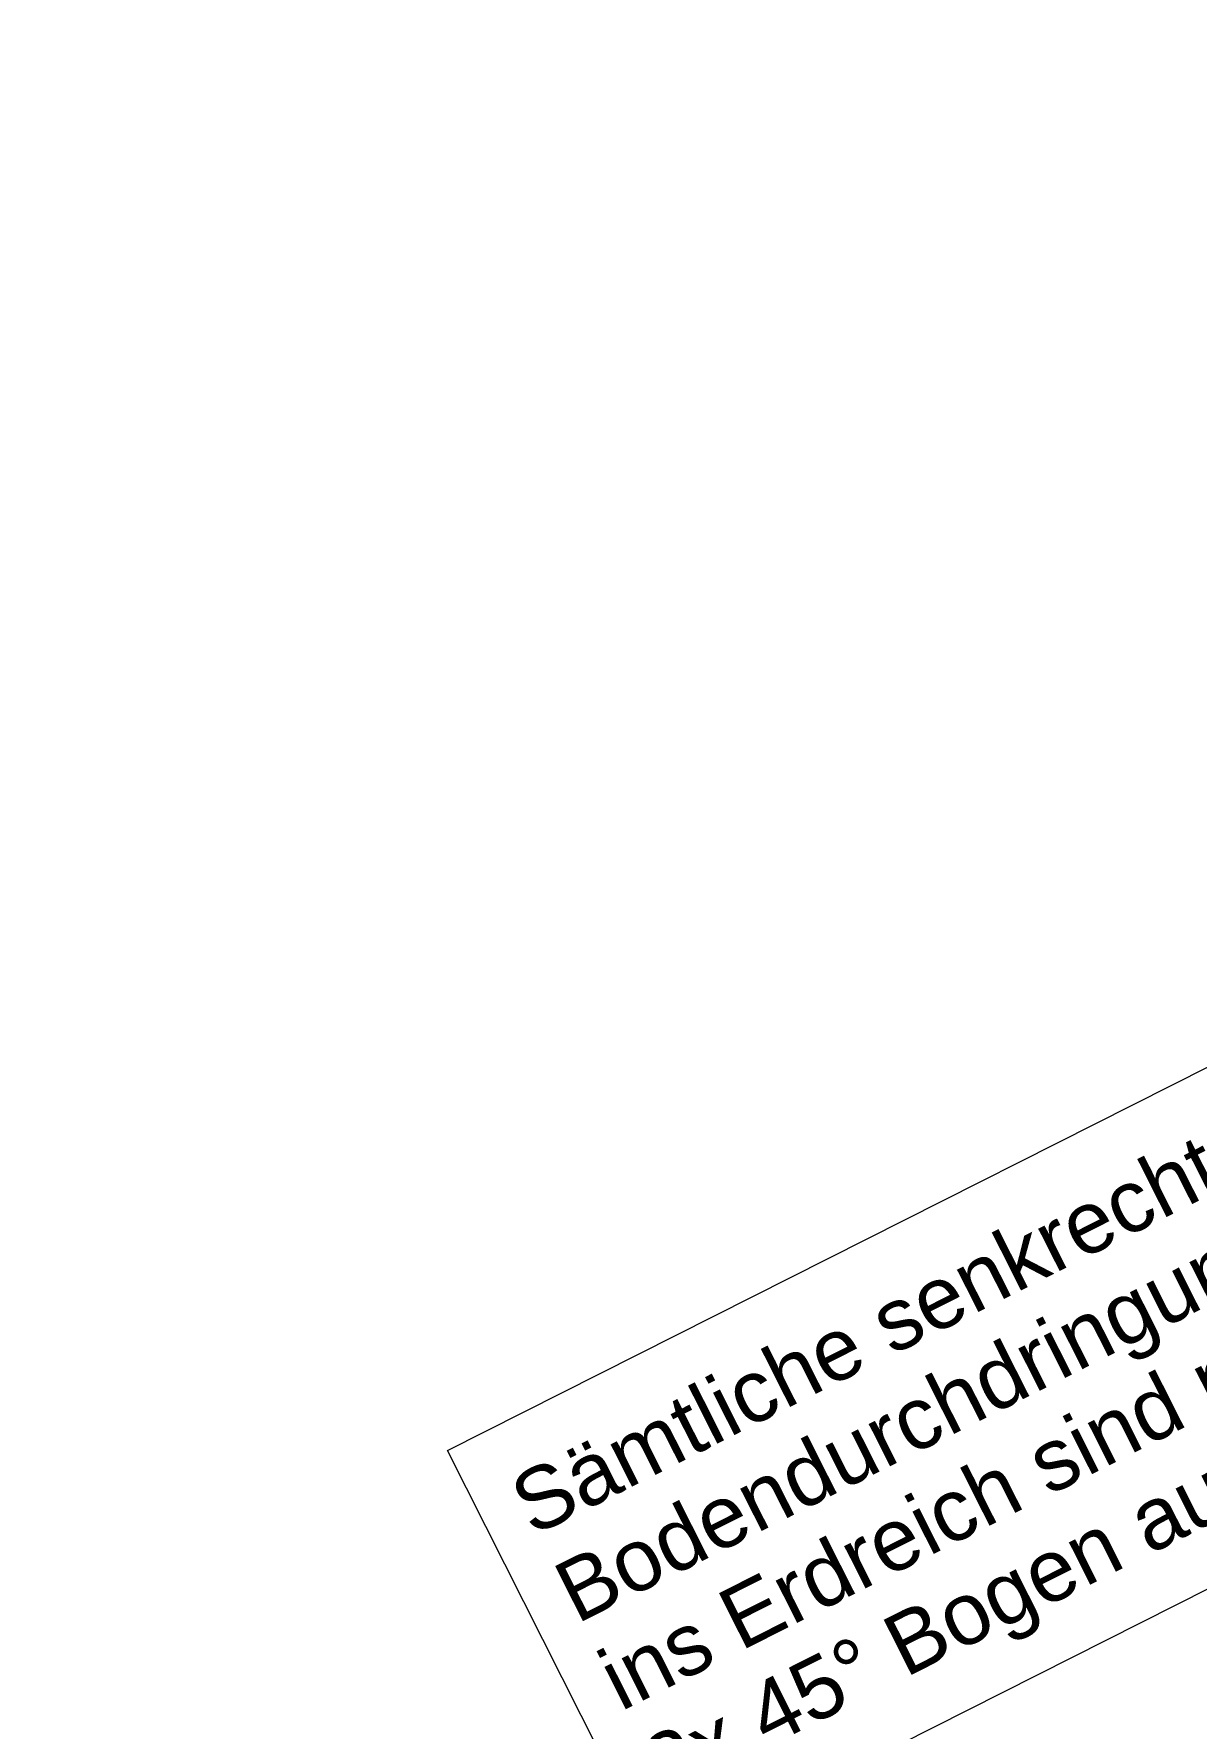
# Model space of a CAD drawing. Header units: metres. Extents: x 2682525 to 2683550, y 1250555 to 1251328.
# Drawn here: x 2683146.424 to 2683148.779, y 1250895.294 to 1250898.725 of the extents above; entities that cross this region are included whole.
import ezdxf

# ---------------------------------------------------------------- set-up
doc = ezdxf.new("R2010")
doc.units = ezdxf.units.M
doc.header["$PDMODE"] = 2
doc.header["$PDSIZE"] = -2
doc.linetypes.add('Verdeckt', pattern=[3, 2, -0.9999999999999999])
doc.linetypes.add('Verdeckt 0_75', pattern=[1.5, 0.75, -0.75])
for name, color, linetype, lineweight, true_color in [('2458 A U1_dwg-1', 9, 'Continuous', 18, 0x808080), ('_24_000 Linien- Linie Solid-Volllinie 0_10', 9, 'Continuous', 18, 0x808080), ('_24_200 Materialien-Beton', 9, 'Continuous', 18, 0x808080), ('_24_300 Bauteile 3D-Raum-NGF Nettogeschossfläche', 9, 'Continuous', 18, 0x808080), ('_24_300 Bauteile 3D-Wand Innen', 9, 'Continuous', 18, 0x808080), ('_24_Keine', 9, 'Continuous', 18, 0x808080), ('A-DETL-____-MBND-1', 7, 'Continuous', 18, 0xbf6000), ('Bemassung', 9, 'Continuous', 18, 0x808080)]:
    doc.layers.add(name, color=color, linetype=linetype, lineweight=lineweight, true_color=true_color)
for name, color, linetype, lineweight in [('A-____-____-DIMS', 7, 'Continuous', 9), ('A-DETL-____-MBND-2', 7, 'Verdeckt 0_75', 25), ('Bemassung-1', 7, 'Continuous', 18), ('G-____-____-SYMB-1', 7, 'Verdeckt', 9), ('G-____-____-TEXT', 7, 'Continuous', 9), ('P-PIPE-____-IDEN', 7, 'Continuous', 9)]:
    doc.layers.add(name, color=color, linetype=linetype, lineweight=lineweight)
doc.styles.add('Arial_29', font='arial.ttf', dxfattribs={"width": 0.9, "height": 124.9999999999999})
doc.styles.add('Arial_3', font='arial.ttf', dxfattribs={"height": 125})
doc.styles.add('Arial_31', font='arial.ttf', dxfattribs={"width": 0.9, "height": 200})
doc.styles.add('ISOCP_2', font='isocp___.ttf', dxfattribs={"height": 125.8608217592593})
doc.styles.add('ISOCP_6', font='isocp___.ttf', dxfattribs={"height": 176.2051504629629})
doc.dimstyles.new('2_0_mm_-_Arial', dxfattribs={"dimscale": 304.8, "dimtxt": 204.051879991394, "dimasz": 0.2460629921259842, "dimexe": 0.3280839895013123, "dimexo": 0.3280840109072179, "dimgap": 0.08202099737532807, "dimtad": 1, "dimdec": 1, "dimlfac": 0.001, "dimrnd": 0.09999999999999999, "dimzin": 0, "dimdsep": 46, "dimtxsty": 'Arial_31', "dimblk1": 'OBLIQUE', "dimblk2": 'OBLIQUE', "dimsah": 1, "dimcen": 0.09, "dimdle": 0.3280839895013123, "dimazin": 0, "dimtfac": 1, "dimtdec": 4, "dimtix": 1, "dimtmove": 0, "dimatfit": 3, "dimfxl": 1, "dimtvp": 1, "dimtfill": 1, "dimtolj": 1, "dimtzin": 0, "dimarcsym": 2})
doc.dimstyles.new('2_0_mm_-_Arial_1', dxfattribs={"dimscale": 304.8, "dimtxt": 204.051879991394, "dimasz": 0.2460629921259842, "dimexe": 0.3280839895013123, "dimexo": 0.3280840109072179, "dimgap": 0.08202099737532807, "dimtad": 1, "dimdec": 1, "dimlfac": 0.001, "dimrnd": 0.09999999999999999, "dimzin": 0, "dimdsep": 46, "dimtxsty": 'Arial_31', "dimblk1": 'OBLIQUE', "dimblk2": 'OBLIQUE', "dimsah": 1, "dimcen": 0.09, "dimdle": 0.3280839895013123, "dimazin": 0, "dimtfac": 1, "dimtdec": 4, "dimtix": 1, "dimtmove": 2, "dimatfit": 3, "dimfxl": 1, "dimtvp": 1, "dimtfill": 1, "dimtolj": 1, "dimtzin": 0, "dimarcsym": 2})
pattern_1 = [(18.233, (0, 0), (18.77292067800844, -56.98752011815572), []), (288.233, (0, 0), (63.31313485127099, 20.85671487326738), [])]

# ---------------------------------------------------------------- blocks, each defined once
blk = doc.blocks.new('2458 A U1_dwg-9041719-U01 Bodenplatte')
at = {"layer": '_24_200 Materialien-Beton'}
h = blk.add_hatch(dxfattribs=at)
h.set_pattern_fill('FP_1', color=256, style=0, pattern_type=2)
h.set_pattern_definition(pattern_1)
h.paths.add_polyline_path([(-14931.59901630505, -29026.78724406277), (-14636.19587631237, -28897.83844248822), (-14345.59953860617, -28758.39462922716), (-14060.18272279734, -28608.63465527349), (-13780.3115052287, -28448.7506031554), (-13506.34484944449, -28278.94754056976), (-13238.63414578276, -28099.44325736184), (-12977.5227606813, -27910.46798618743), (-12723.34559627487, -27712.26410721589), (-12476.42866084902, -27505.08583725268), (-12237.0886507008, -27289.19890368028), (-12005.6325439434, -27064.88020363546), (-12184.60082485015, -26890.30355402016), (-12409.5220559576, -27108.16791626183), (-12642.09472632232, -27317.84479514285), (-12882.02097755313, -27519.06565516536), (-13128.99353344645, -27711.57279054843), (-13382.69609351837, -27895.11965527461), (-13642.80373809429, -28069.4711788442), (-13908.98334443695, -28234.40406733263), (-14180.89401338052, -28389.70708936544), (-14458.18750592394, -28535.18134664463), (-14740.50868922444, -28670.64052867993), (-15027.49599142008, -28795.91115139878), (-14962.73808346181, -28951.81860041444)])
h = blk.add_hatch(dxfattribs=at)
h.set_pattern_fill('FP_1', color=256, style=0, pattern_type=2)
h.set_pattern_definition(pattern_1)
h.paths.add_polyline_path([(-14931.59901630505, -29026.78724406277), (-14636.19587631237, -28897.83844248822), (-14345.59953860617, -28758.39462922716), (-14060.18272279734, -28608.63465527349), (-13780.3115052287, -28448.7506031554), (-13506.34484944449, -28278.94754056976), (-13238.63414578276, -28099.44325736184), (-12977.5227606813, -27910.46798618743), (-12723.34559627487, -27712.26410721589), (-12476.42866084902, -27505.08583725268), (-12237.0886507008, -27289.19890368028), (-12005.6325439434, -27064.88020363546), (-12184.60082485015, -26890.30355402022), (-12409.5220559576, -27108.16791626183), (-12642.09472632232, -27317.84479514285), (-12882.02097755313, -27519.06565516536), (-13128.99353344645, -27711.57279054843), (-13382.69609351837, -27895.11965527461), (-13642.80373809429, -28069.4711788442), (-13908.98334443695, -28234.40406733263), (-14180.89401338052, -28389.70708936544), (-14458.18750592394, -28535.18134664463), (-14740.50868922444, -28670.64052867993), (-15027.49599142008, -28795.91115139878), (-14962.73808346181, -28951.81860041444)])
h = blk.add_hatch(dxfattribs=at)
h.set_pattern_fill('FP_1', color=256, style=0, pattern_type=2)
h.set_pattern_definition(pattern_1)
h.paths.add_polyline_path([(-18304.10905387581, -29714.89428907046), (-17989.38696763453, -29706.59748775251), (-17675.14763065671, -29687.29806869647), (-17361.77557423792, -29657.01964839377), (-17049.65426839186, -29615.79927822157), (-16739.16565260228, -29563.68739910333), (-16430.68966844757, -29500.74777978483), (-16124.60379467053, -29427.05743880103), (-15821.28258526152, -29342.70655022933), (-15521.097211121, -29247.7983333445), (-15224.41500586133, -29142.44892631035), (-14931.59901630498, -29026.78724406278), (-15027.49599142001, -28795.91115139881), (-15333.28152602071, -28916.24097019904), (-15643.3696512736, -29025.00407534349), (-15957.32301763752, -29122.04706691047), (-16274.69882401971, -29207.2330750737), (-16595.0494423041, -29280.44195314405), (-16917.92304868804, -29341.57044702494), (-17242.86426093625, -29390.53234084233), (-17569.41478065381, -29427.25857854391), (-17897.11403967206, -29451.69736129606), (-18225.49984963581, -29463.81422054112), (-18554.10905387573, -29463.59206661199), (-18413.95034850438, -29604.48084323893)])
h = blk.add_hatch(dxfattribs=at)
h.set_pattern_fill('FP_1', color=256, style=0, pattern_type=2)
h.set_pattern_definition(pattern_1)
h.paths.add_polyline_path([(-18304.10905387581, -29714.89428907046), (-17989.38696763453, -29706.59748775251), (-17675.14763065671, -29687.29806869647), (-17361.77557423792, -29657.01964839377), (-17049.65426839186, -29615.79927822157), (-16739.16565260228, -29563.68739910333), (-16430.68966844757, -29500.74777978483), (-16124.60379467053, -29427.05743880103), (-15821.28258526152, -29342.70655022933), (-15521.097211121, -29247.7983333445), (-15224.41500586133, -29142.44892631035), (-14931.59901630498, -29026.78724406278), (-15027.49599142001, -28795.91115139881), (-15333.28152602071, -28916.24097019904), (-15643.3696512736, -29025.00407534349), (-15957.32301763752, -29122.04706691047), (-16274.69882401971, -29207.2330750737), (-16595.0494423041, -29280.44195314405), (-16917.92304868804, -29341.57044702494), (-17242.86426093625, -29390.53234084233), (-17569.41478065381, -29427.25857854391), (-17897.11403967206, -29451.69736129606), (-18225.49984963581, -29463.81422054112), (-18553.88805112558, -29463.81422054112), (-18413.95034850438, -29604.48084323893)])
at = {"layer": '_24_000 Linien- Linie Solid-Volllinie 0_10'}
blk.add_arc((-18383.89012045068, -20715.24790816136), 8749.99999999999, 269.9999999999999, 315.112206673122, dxfattribs=at)
blk.add_arc((-18383.89012045068, -20715.24790816136), 8749.99999999999, 269.9999999999999, 315.112206673122, dxfattribs=at)
at = {"layer": '_24_200 Materialien-Beton'}
for centre, radius, start, end in [((-18383.89012045009, -20715.247908162), 8749.999999999129, 292.5561033365592, 315.1122066730729), ((-18383.89012045009, -20715.247908162), 8749.999999999129, 292.5561033365592, 315.1122066730729), ((-18383.89012045008, -20715.24790816204), 8999.999999999092, 292.5561033365592, 315.1288591464742), ((-18383.89012045008, -20715.24790816204), 8999.999999999092, 292.5561033365592, 315.1288591464742), ((-18383.89012044901, -20715.24790816511), 8749.99999999589, 268.8853209451083, 292.5561033365604), ((-18383.89012044901, -20715.24790816511), 8749.99999999589, 268.8853209451083, 292.5561033365604), ((-18383.89012044901, -20715.24790816502), 8999.999999995965, 270.5079086965109, 292.5561033365601), ((-18383.89012044901, -20715.24790816502), 8999.999999995965, 270.5079086965109, 292.5561033365601)]:
    blk.add_arc(centre, radius, start, end, dxfattribs=at)
at = {"layer": '_24_300 Bauteile 3D-Raum-NGF Nettogeschossfläche'}
for centre, radius, start, end in [((-18383.89012044198, -20715.24790818098), 8999.999999979183, 289.0520951073315, 298.4798977774579), ((-18383.89012044198, -20715.24790818098), 8999.999999979183, 289.0520951073315, 298.4798977774579), ((-18383.89012044738, -20715.24790817138), 8999.999999990026, 279.6875733667296, 289.0520951073441), ((-18383.89012044738, -20715.24790817138), 8999.999999990026, 279.6875733667296, 289.0520951073441)]:
    blk.add_arc(centre, radius, start, end, dxfattribs=at)
at = {"layer": '_24_300 Bauteile 3D-Wand Innen'}
for centre, radius, start, end in [((-18383.89012045007, -20715.24790816205), 8749.999999999074, 292.5561033365592, 315.112206673073), ((-18383.89012045007, -20715.24790816205), 8749.999999999074, 292.5561033365592, 315.112206673073), ((-18383.89012045009, -20715.24790816202), 8999.999999999116, 292.5561033365592, 315.128859146474), ((-18383.89012045009, -20715.24790816202), 8999.999999999116, 292.5561033365592, 315.128859146474), ((-18383.89012044901, -20715.24790816506), 8749.999999995933, 268.8853209451079, 292.5561033365602), ((-18383.89012044901, -20715.24790816506), 8749.999999995933, 268.8853209451079, 292.5561033365602), ((-18383.89012044901, -20715.24790816502), 8999.999999995962, 270.5079086965104, 292.5561033365601), ((-18383.89012044901, -20715.24790816502), 8999.999999995962, 270.5079086965104, 292.5561033365601)]:
    blk.add_arc(centre, radius, start, end, dxfattribs=at)
at = {"layer": '_24_Keine'}
for p, q in [((-17945.14362554195, -30210.46390941073), (-14228.65755181419, -30210.46390941073)), ((-17945.14362554195, -30210.46390941073), (-14228.65755181419, -30210.46390941073)), ((-14228.65755181419, -30210.46390941081), (-14228.65755181419, -30656.3941059253)), ((-14228.65755181419, -30210.46390941081), (-14228.65755181419, -30656.3941059253)), ((-14919.02981050218, -32201.71043334671), (-15399.00383059728, -30781.3941059253)), ((-14919.02981050218, -32201.71043334671), (-15399.00383059728, -30781.3941059253)), ((-13905.94516195652, -31846.15798609769), (-14377.881323501, -30781.3941059253)), ((-13905.94516195652, -31846.15798609769), (-14377.881323501, -30781.3941059253))]:
    blk.add_line(p, q, dxfattribs=at)
at = {"layer": '_24_Keine', "flags": 128}
for points in [[(-13908.92117687113, -29655.88642003237), (-14390.20286783613, -28779.31827779776), (-14039.57627258085, -28586.80596468586), (-13558.29458161585, -29463.37410692046)], [(-13908.92117687113, -29655.88642003237), (-14390.20286783613, -28779.31827779776), (-14039.57627258085, -28586.80596468586), (-13558.29458161585, -29463.37410692046)], [(-14350.67950447541, -29855.62756317412), (-14755.89201291688, -28941.40297531765), (-14390.20286783615, -28779.31827779773), (-13984.99035939468, -29693.5428656542)], [(-14350.67950447541, -29855.62756317412), (-14755.89201291688, -28941.40297531765), (-14390.20286783615, -28779.31827779773), (-13984.99035939468, -29693.5428656542)], [(-14716.36864955613, -30017.71226069405), (-15121.5811579976, -29103.48767283759), (-14755.89201291686, -28941.40297531765), (-14350.67950447539, -29855.6275631741)], [(-14716.36864955613, -30017.71226069405), (-15121.5811579976, -29103.48767283759), (-14755.89201291686, -28941.40297531765), (-14350.67950447539, -29855.6275631741)], [(-15180.37930087802, -30178.91621645754), (-15500.52814238491, -29231.54696779018), (-15121.5811579976, -29103.48767283756), (-14801.43231649071, -30050.8569215049)], [(-15180.37930087802, -30178.91621645754), (-15500.52814238491, -29231.54696779018), (-15121.5811579976, -29103.48767283756), (-14801.43231649071, -30050.8569215049)], [(-15559.32628526531, -30306.97551141017), (-15879.47512677221, -29359.60626274283), (-15500.52814238489, -29231.54696779017), (-15180.379300878, -30178.91621645753)], [(-15559.32628526531, -30306.97551141017), (-15879.47512677221, -29359.60626274283), (-15500.52814238489, -29231.54696779017), (-15180.379300878, -30178.91621645753)], [(-15428.65755181421, -32210.46390941075), (-15428.65755181421, -33210.46579642835), (-15828.65755181426, -33210.46579642835), (-15828.65755181426, -32210.46390941074)], [(-15428.65755181421, -32210.46390941075), (-15428.65755181421, -33210.46579642835), (-15828.65755181426, -33210.46579642835), (-15828.65755181426, -32210.46390941074)], [(-15028.65755181419, -32210.46390941077), (-15028.65755181419, -33210.46579642835), (-15428.65755181425, -33210.46579642835), (-15428.65755181425, -32210.46390941076)], [(-15028.65755181419, -32210.46390941077), (-15028.65755181419, -33210.46579642835), (-15428.65755181425, -33210.46579642835), (-15428.65755181425, -32210.46390941076)], [(-14628.65755181421, -32210.46390941077), (-14628.65755181421, -33210.46579642836), (-15028.65755181426, -33210.46579642836), (-15028.65755181426, -32210.46390941077)], [(-14628.65755181421, -32210.46390941077), (-14628.65755181421, -33210.46579642836), (-15028.65755181426, -33210.46579642836), (-15028.65755181426, -32210.46390941077)], [(-14228.65755181419, -32210.46390941079), (-14228.65755181419, -33210.46579642838), (-14628.65755181425, -33210.46579642838), (-14628.65755181425, -32210.46390941078)], [(-14228.65755181419, -32210.46390941079), (-14228.65755181419, -33210.46579642838), (-14628.65755181425, -33210.46579642838), (-14628.65755181425, -32210.46390941078)]]:
    blk.add_lwpolyline(points, close=True, dxfattribs=at)
for points in [[(-13359.59020339708, -30656.3941059253), (-13908.92117687117, -29655.88642003234), (-13207.66798636063, -29270.86179380857), (-12245.10642080116, -31023.99477008496), (-12946.3596113117, -31409.01939630874)], [(-13359.59020339708, -30656.3941059253), (-13908.92117687117, -29655.88642003234), (-13207.66798636063, -29270.86179380857), (-12245.10642080116, -31023.99477008496), (-12946.3596113117, -31409.01939630874)], [(-14433.28517527659, -30656.3941059253), (-14716.36864955615, -30017.71226069404), (-13984.99035939471, -29693.5428656542), (-13558.18218430199, -30656.4907506261)], [(-14433.28517527659, -30656.3941059253), (-14716.36864955615, -30017.71226069404), (-13984.99035939471, -29693.5428656542), (-13558.18218430199, -30656.4907506261)], [(-15441.24565472726, -30656.3941059253), (-15559.32628526534, -30306.97551141017), (-14801.43231649073, -30050.8569215049), (-14596.80035450307, -30656.3941059253)], [(-15441.24565472726, -30656.3941059253), (-15559.32628526534, -30306.97551141017), (-14801.43231649073, -30050.8569215049), (-14596.80035450307, -30656.3941059253)], [(-10228.65755181418, -30210.46390941081), (-10228.65755181418, -32210.46390941082), (-14228.65755181422, -32210.46390941082), (-14228.65755181422, -30781.3941059253)], [(-14228.65755181422, -30656.3941059253), (-14228.65755181422, -30210.46390941072), (-10228.65755181418, -30210.46390941072)], [(-10228.65755181418, -30210.46390941081), (-10228.65755181418, -32210.46390941082), (-14228.65755181422, -32210.46390941082), (-14228.65755181422, -30781.3941059253)], [(-14228.65755181422, -30656.3941059253), (-14228.65755181422, -30210.46390941072), (-10228.65755181418, -30210.46390941072)], [(-14228.65755181419, -30781.3941059253), (-14228.65755181419, -32210.46390941082), (-17900.38915200698, -32210.46390941082)], [(-14228.65755181419, -30781.3941059253), (-14228.65755181419, -32210.46390941082), (-17900.38915200698, -32210.46390941082)], [(-14554.55853037309, -30781.3941059253), (-14161.13584172758, -31945.59184344145), (-14919.02981050218, -32201.71043334671)], [(-14554.55853037309, -30781.3941059253), (-14161.13584172758, -31945.59184344145), (-14919.02981050218, -32201.71043334671)]]:
    blk.add_lwpolyline(points, dxfattribs=at)
at = {"layer": 'Bemassung', "flags": 128}
for points in [[(-16301.34948300363, -32985.98337455335), (-16301.34948300363, -33098.22458549086), (-16301.34948300363, -30781.3941059253)], [(-16301.34948300363, -30781.3941059253), (-16301.34948300363, -33098.22458549086), (-16301.34948300363, -32985.98337455335)], [(-8953.138706559299, -32606.62853253537), (-8840.897495621804, -32606.62853253537), (-17900.38915200698, -32606.62853253537)], [(-17900.38915200698, -32606.62853253537), (-8840.897495621804, -32606.62853253537), (-8953.138706559299, -32606.62853253537)]]:
    blk.add_lwpolyline(points, dxfattribs=at)
at = {"layer": '_24_Keine', "insert": (-17873.22299800997, -31154.4467423253), "char_height": 176.2051504629629, "width": 1989.37062937063, "attachment_point": 1, "rotation": 3.029697973976835e-05, "line_spacing_factor": 1.478621465017729, "style": 'ISOCP_6'}
blk.add_mtext('-3.49 / 455.01', dxfattribs=at)
blk.add_mtext('-3.49 / 455.01', dxfattribs=at)
at = {"layer": 'Bemassung-1', "char_height": 125.8608217592593, "attachment_point": 1, "rotation": 90, "line_spacing_factor": 1.478621465017729, "style": 'ISOCP_2'}
for s, insert, width in [('5', (-16338.11171003528, -31459.37072762459), 118.4236817761332), ('5', (-16338.11171003528, -31459.37072762459), 118.4236817761332), ('3.49', (-16191.57375327272, -31846.72096302643), 422.9417206290471), ('3.49', (-16191.57375327272, -31846.72096302643), 422.9417206290471)]:
    blk.add_mtext(s, dxfattribs=dict(at, insert=insert, width=width))
blk = doc.blocks.new('_Oblique')
at = {"color": 0, "linetype": 'ByBlock', "lineweight": -2}
blk.add_line((-0.5, -0.5), (0.5, 0.5), dxfattribs=at)
blk = doc.blocks.new('*D1807')
at = {"layer": 'A-____-____-DIMS', "color": 0, "lineweight": -2, "transparency": 16777216}
for p, q in [((2683068.897622096, 1250867.009540824), (2683135.861756529, 1250900.785341326)), ((2683053.688199543, 1250859.338114525), (2683068.897622096, 1250867.009540824)), ((2683053.688199543, 1250859.338114525), (2682986.72406511, 1250825.562314023)), ((2683113.74310552, 1250778.098576879), (2683113.932022766, 1250777.724028246)), ((2683098.698719751, 1250770.099947516), (2683098.722600213, 1250770.052601948))]:
    blk.add_line(p, q, dxfattribs=at)
at = {"layer": 'A-____-____-DIMS', "color": 0, "lineweight": -2, "transparency": 16777216, "xscale": 74.99999999999999, "yscale": 74.99999999999999, "zscale": 74.99999999999999}
for p, rotation in [((2683068.897622096, 1250867.009540824), 206.7657572042305), ((2683053.688199543, 1250859.338114525), 26.76575720423048)]:
    blk.add_blockref('_Oblique', p, dxfattribs=dict(at, rotation=rotation))
at = {"layer": 'A-____-____-DIMS', "color": 0, "transparency": 16777216, "insert": (2683004.047613651, 1250976.668747653), "char_height": 200, "width": 911.641014607705, "attachment_point": 5, "rotation": 26.76575720423047, "style": 'Arial_31', "bg_fill": 3, "box_fill_scale": 1.1, "bg_fill_color": 256, "bg_fill_true_color": 13158600, "bg_fill_transparency": 0}
blk.add_mtext('\\A1;0.0', dxfattribs=at)
at = {"layer": 'Defpoints', "color": 0, "transparency": 16777216}
for p in [(2683068.708701911, 1250867.384095282), (2683068.897622096, 1250867.009540824), (2683053.664316143, 1250859.385465919)]:
    blk.add_point(p, dxfattribs=at)
blk = doc.blocks.new('*D1808')
at = {"layer": 'A-____-____-DIMS', "color": 0, "lineweight": -2, "transparency": 16777216}
for p, q in [((2683101.306229421, 1250883.356000871), (2683168.270363854, 1250917.131801374)), ((2683068.897622741, 1250867.009539544), (2683001.933488308, 1250833.233739042)), ((2683146.196746825, 1250794.355752247), (2683146.340630091, 1250794.070488293)), ((2683113.74310552, 1250778.098576879), (2683113.932023411, 1250777.724026967))]:
    blk.add_line(p, q, dxfattribs=at)
at = {"layer": 'A-____-____-DIMS', "color": 0, "transparency": 16777216, "insert": (2682617.72699169, 1250788.948338999), "char_height": 200, "width": 911.641014607705, "attachment_point": 1, "rotation": 26.76575720423047, "line_spacing_factor": 0.9417779076525878, "style": 'Arial_31', "bg_fill": 3, "box_fill_scale": 1.1, "bg_fill_color": 256, "bg_fill_true_color": 13158600, "bg_fill_transparency": 0}
blk.add_mtext('\\A1;0.0', dxfattribs=at)
at = {"layer": 'A-____-____-DIMS', "color": 0, "lineweight": -2, "transparency": 16777216}
blk.add_line((2683068.897622741, 1250867.009539544), (2683101.306229421, 1250883.356000871), dxfattribs=at)
at = {"layer": 'Defpoints', "color": 0, "transparency": 16777216}
for p in [(2683101.162343216, 1250883.641270651), (2683101.306229421, 1250883.356000871), (2683068.708701911, 1250867.384095282)]:
    blk.add_point(p, dxfattribs=at)
at = {"layer": 'A-____-____-DIMS', "color": 0, "lineweight": -2, "transparency": 16777216, "xscale": 74.99999999999999, "yscale": 74.99999999999999, "zscale": 74.99999999999999}
for p, rotation in [((2683101.306229421, 1250883.356000871), 206.7657572042305), ((2683068.897622741, 1250867.009539544), 26.76575720423048)]:
    blk.add_blockref('_Oblique', p, dxfattribs=dict(at, rotation=rotation))
blk = doc.blocks.new('*D1809')
at = {"layer": 'A-____-____-DIMS', "color": 0, "lineweight": -2, "transparency": 16777216}
for p, q in [((2683132.910514814, 1250899.296771893), (2683199.874649247, 1250933.072572396)), ((2683101.30623005, 1250883.355999624), (2683132.910514814, 1250899.296771893)), ((2683101.30623005, 1250883.355999624), (2683034.342095617, 1250849.580199121)), ((2683177.801724807, 1250810.295150137), (2683177.944915484, 1250810.011259315)), ((2683146.196746825, 1250794.355752247), (2683146.34063072, 1250794.070487046))]:
    blk.add_line(p, q, dxfattribs=at)
at = {"layer": 'A-____-____-DIMS', "color": 0, "lineweight": -2, "transparency": 16777216, "xscale": 74.99999999999999, "yscale": 74.99999999999999, "zscale": 74.99999999999999}
for p, rotation in [((2683132.910514814, 1250899.296771893), 206.7657572042305), ((2683101.30623005, 1250883.355999624), 26.76575720423048)]:
    blk.add_blockref('_Oblique', p, dxfattribs=dict(at, rotation=rotation))
at = {"layer": 'A-____-____-DIMS', "color": 0, "transparency": 16777216, "insert": (2683059.863075263, 1251004.821305737), "char_height": 200, "width": 911.641014607705, "attachment_point": 5, "rotation": 26.76575720423047, "style": 'Arial_31', "bg_fill": 3, "box_fill_scale": 1.1, "bg_fill_color": 256, "bg_fill_true_color": 13158600, "bg_fill_transparency": 0}
blk.add_mtext('\\A1;0.0', dxfattribs=at)
at = {"layer": 'Defpoints', "color": 0, "transparency": 16777216}
for p in [(2683132.767321199, 1250899.58066854), (2683132.910514814, 1250899.296771893), (2683101.162343216, 1250883.641270651)]:
    blk.add_point(p, dxfattribs=at)

msp = doc.modelspace()

# ---------------------------------------------------------------- hatches: boundary and pattern name
at = {"layer": 'A-DETL-____-MBND-1'}
for points in [[(2683148.46988896, 1250897.440525461), (2683149.03749446, 1250897.726817943), (2683149.013676801, 1250897.775426554), (2683149.009906032, 1250897.782902508), (2683148.441742461, 1250897.496328907), (2683145.362365589, 1250895.943133162), (2683145.364267227, 1250895.938320588), (2683145.372557592, 1250895.92075056), (2683145.389396241, 1250895.886766898), (2683146.688217406, 1250896.5418746)], [(2683149.066756804, 1250897.671577314), (2683149.065508933, 1250897.673333103), (2683149.057723864, 1250897.687523793), (2683149.03749446, 1250897.726817943), (2683145.389396241, 1250895.886766898), (2683145.414329747, 1250895.838721104), (2683145.418658586, 1250895.831526269), (2683148.943449286, 1250897.609382682)]]:
    msp.add_hatch(color=256, dxfattribs=at).paths.add_polyline_path(points)

# ---------------------------------------------------------------- linework, layer by layer
at = {"layer": 'A-DETL-____-MBND-2'}
for p, q in [((2683149.010463808, 1250897.783184207), (2683145.362365589, 1250895.943133162)), ((2683149.038610306, 1250897.727380761), (2683145.390512087, 1250895.887329715)), ((2683149.038610306, 1250897.727380761), (2683145.390512087, 1250895.887329715)), ((2683145.418658586, 1250895.831526269), (2683149.066756804, 1250897.671577314))]:
    msp.add_line(p, q, dxfattribs=at)
at = {"layer": 'G-____-____-SYMB-1'}
msp.add_line((2683051.248408886, 1250849.790160504), (2683152.079427231, 1250900.647952584), dxfattribs=at)
at = {"layer": 'G-____-____-TEXT'}
msp.add_line((2683149.271182557, 1250897.841392428), (2683148.606342864, 1250898.010169721), dxfattribs=at)
at = {"layer": 'P-PIPE-____-IDEN'}
msp.add_line((2683147.490940155, 1250896.946757019), (2683147.424344601, 1250897.078789836), dxfattribs=at)

# ---------------------------------------------------------------- block references
at = {"layer": '2458 A U1_dwg-1', "xscale": 0.001, "yscale": 0.001, "zscale": 0.001, "rotation": 26.76575494316579}
msp.add_blockref('2458 A U1_dwg-9041719-U01 Bodenplatte', (2683147.144467305, 1250931.177239274), dxfattribs=at)

# ---------------------------------------------------------------- texts
at = {"layer": 'P-PIPE-____-IDEN', "insert": (2683147.112293821, 1250897.105916087), "char_height": 0.1249999999999999, "width": 0.6421516874999995, "attachment_point": 1, "rotation": 26.76575494316571, "style": 'Arial_29'}
msp.add_mtext('DN 125', dxfattribs=at)

# ---------------------------------------------------------------- next in the draw order: texts
at = {"layer": 'G-____-____-TEXT', "char_height": 0.125, "attachment_point": 1, "rotation": 26.765754943165796, "style": 'Arial_3', "bg_fill": 3, "box_fill_scale": 1.25, "bg_fill_color": 256, "bg_fill_true_color": 13158600, "bg_fill_transparency": 0}
for s, insert, width in [('BA Varino', (2683147.757905801, 1250897.766750038), 0.9419828125), ('<-- Gef. 2.0%', (2683145.988710139, 1250896.469824877), 1.2706746875)]:
    msp.add_mtext(s, dxfattribs=dict(at, insert=insert, width=width))

# ---------------------------------------------------------------- next in the draw order: texts
at = {"layer": 'G-____-____-TEXT', "insert": (2683147.847270933, 1250897.589574095), "char_height": 0.125, "width": 0.9139237499999999, "attachment_point": 1, "rotation": 26.765754943165796, "style": 'Arial_3', "bg_fill": 3, "box_fill_scale": 1.25, "bg_fill_color": 256, "bg_fill_true_color": 13158600, "bg_fill_transparency": 0}
msp.add_mtext('senkrecht', dxfattribs=at)

# ---------------------------------------------------------------- next in the draw order: dimensions: what is measured, and where the dimension line sits
at = {"layer": 'A-____-____-DIMS'}
dim = msp.add_linear_dim(base=(2683068.897622096, 1250867.009540824), p1=(2683053.664316142, 1250859.385465919), p2=(2683068.708701911, 1250867.384095282), angle=26.76575720423047, dimstyle='2_0_mm_-_Arial', override={"dimpost": '<>', "dimfxl": 17038.5332360565}, dxfattribs=at)
dim.commit()
dim.dimension.update_dxf_attribs({"geometry": '*D1807', "text_midpoint": (2683004.047613651, 1250976.668747653)})

# ---------------------------------------------------------------- next in the draw order: dimensions: what is measured, and where the dimension line sits
dim = msp.add_linear_dim(base=(2683101.306229421, 1250883.356000871), p1=(2683068.708701911, 1250867.384095282), p2=(2683101.162343216, 1250883.641270651), angle=26.76575720423047, dimstyle='2_0_mm_-_Arial_1', override={"dimpost": '<>', "dimfxl": 36297.85923366722}, dxfattribs=at)
dim.commit()
dim.dimension.update_dxf_attribs({"geometry": '*D1808', "text_midpoint": (2683084.754535631, 1250875.177022492), "dimtype": 160})

# ---------------------------------------------------------------- next in the draw order: dimensions: what is measured, and where the dimension line sits
dim = msp.add_linear_dim(base=(2683132.910514814, 1250899.296771893), p1=(2683101.162343216, 1250883.641270651), p2=(2683132.767321198, 1250899.58066854), angle=26.76575720423047, dimstyle='2_0_mm_-_Arial', override={"dimpost": '<>', "dimfxl": 35396.87893486193}, dxfattribs=at)
dim.commit()
dim.dimension.update_dxf_attribs({"geometry": '*D1809', "text_midpoint": (2683059.863075263, 1251004.821305737)})

# ---------------------------------------------------------------- next in the draw order: linework, layer by layer
at = {"layer": 'G-____-____-TEXT', "flags": 128}
msp.add_lwpolyline([(2683147.261824562, 1250895.855703758), (2683149.500474928, 1250896.984848507), (2683149.925599637, 1250896.141993251), (2683147.686949271, 1250895.012848503)], close=True, dxfattribs=at)

# ---------------------------------------------------------------- next in the draw order: texts
at = {"layer": 'G-____-____-TEXT', "insert": (2683147.377763605, 1250895.792381559), "char_height": 0.125, "width": 2.0723621875, "attachment_point": 1, "rotation": 26.765754943165796, "style": 'Arial_3', "bg_fill": 3, "box_fill_scale": 1.25, "bg_fill_color": 256, "bg_fill_true_color": 13158600, "bg_fill_transparency": 0}
msp.add_mtext('Sämtliche senkrechte ', dxfattribs=at)

# ---------------------------------------------------------------- next in the draw order: texts
at = {"layer": 'G-____-____-TEXT', "insert": (2683147.467128736, 1250895.615205617), "char_height": 0.125, "width": 2.797889375, "attachment_point": 1, "rotation": 26.765754943165796, "style": 'Arial_3', "bg_fill": 3, "box_fill_scale": 1.25, "bg_fill_color": 256, "bg_fill_true_color": 13158600, "bg_fill_transparency": 0}
msp.add_mtext('Bodendurchdringungen direkt ', dxfattribs=at)

# ---------------------------------------------------------------- next in the draw order: texts
at = {"layer": 'G-____-____-TEXT', "insert": (2683147.556493869, 1250895.438029674), "char_height": 0.125, "width": 1.9521090625, "attachment_point": 1, "rotation": 26.765754943165796, "style": 'Arial_3', "bg_fill": 3, "box_fill_scale": 1.25, "bg_fill_color": 256, "bg_fill_true_color": 13158600, "bg_fill_transparency": 0}
msp.add_mtext('ins Erdreich sind mit ', dxfattribs=at)

# ---------------------------------------------------------------- next in the draw order: texts
at = {"layer": 'G-____-____-TEXT', "insert": (2683147.645859, 1250895.260853732), "char_height": 0.125, "width": 2.465189062499999, "attachment_point": 1, "rotation": 26.765754943165796, "style": 'Arial_3', "bg_fill": 3, "box_fill_scale": 1.25, "bg_fill_color": 256, "bg_fill_true_color": 13158600, "bg_fill_transparency": 0}
msp.add_mtext('2x 45° Bogen auszuführen', dxfattribs=at)

doc.saveas('drawing.dxf')
